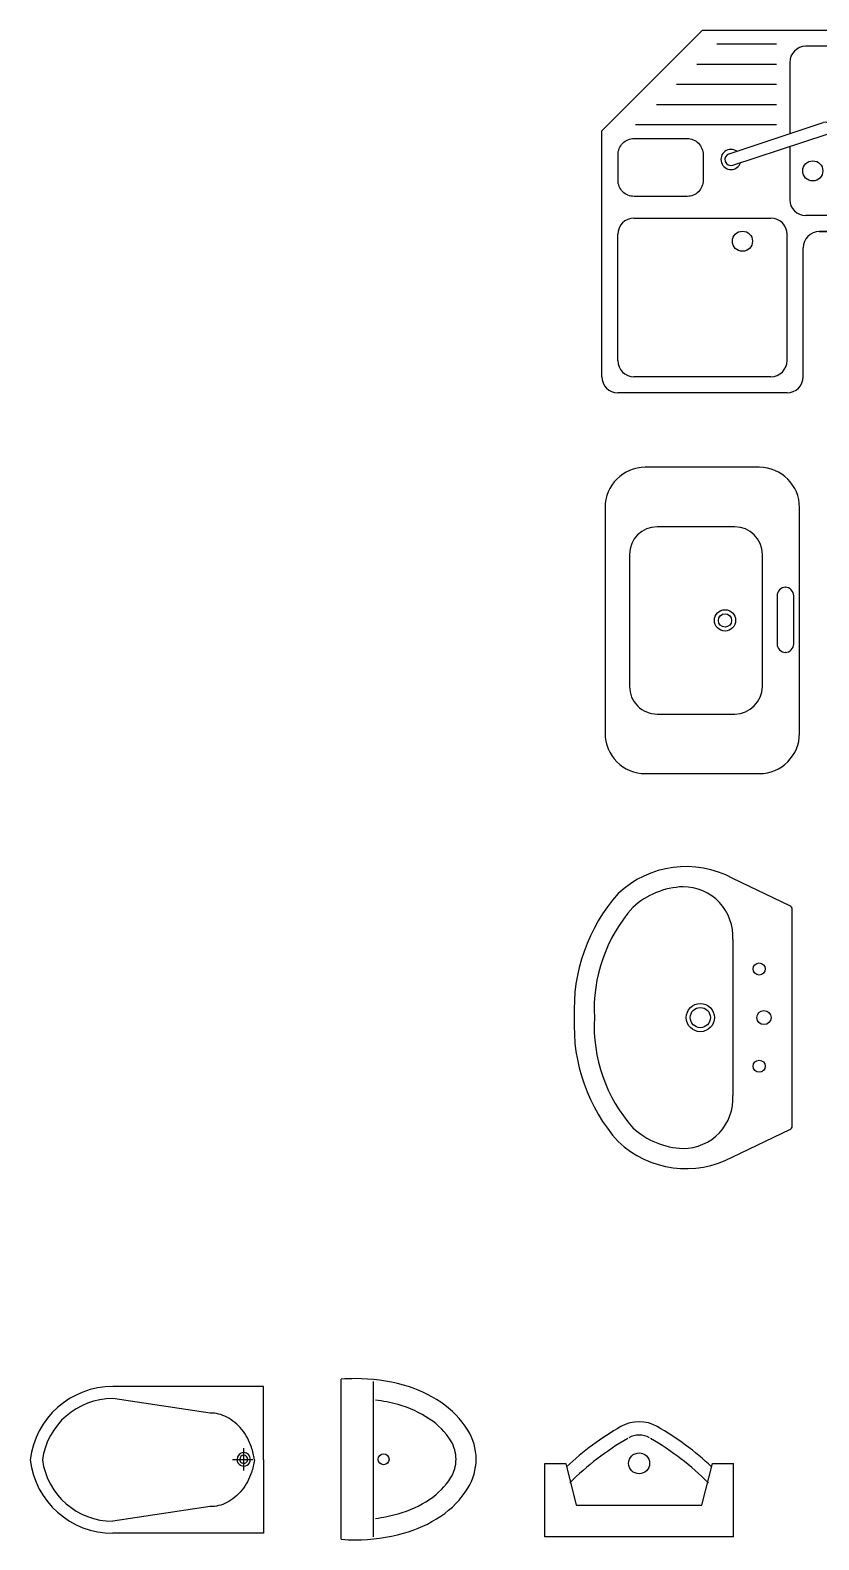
# Model space of a CAD drawing. Header units: millimetres. Extents: x -1044 to 14019, y -747 to 8847.
# Drawn here: x 6424 to 8382, y -675 to 3072 of the extents above; entities that cross this region are included whole.
import ezdxf

# ---------------------------------------------------------------- set-up
doc = ezdxf.new("R2010")
doc.units = ezdxf.units.MM
doc.layers.add('SANTEH', color=7, linetype='Continuous')

# ---------------------------------------------------------------- blocks, each defined once
blk = doc.blocks.new('s_21')
at = {"layer": 'SANTEH'}
for p, q in [((-250, -250), (0, 0)), ((0, 0), (610, 0)), ((183.4, -34.9), (35.9, -34.9)), ((570, -40), (256.5, -40)), ((650, -40), (650, -460)), ((183.4, -84.9), (-14.1, -84.9)), ((216.5, -80), (216.5, -256.9)), ((610, -420), (610, -80)), ((183.4, -134.9), (-64.1, -134.9)), ((183.4, -184.9), (-114.1, -184.9)), ((-250, -860), (-250, -250)), ((183.4, -234.9), (-165.9, -234.9)), ((66.1, -306.6), (300, -229.4)), ((75.5, -335), (309.4, -257.9)), ((216.5, -288.5), (216.5, -420)), ((-170, -466.5), (170, -466.5)), ((570, -460), (256.5, -460)), ((-210, -820), (-210, -506.5)), ((210, -820), (210, -506.5)), ((610, -500), (290, -500)), ((290, -500), (610, -500)), ((250, -860), (250, -540)), ((170, -860), (-170, -860)), ((210, -900), (-210, -900))]:
    blk.add_line(p, q, dxfattribs=at)
blk.add_lwpolyline([(-209.7, -372.5), (-209.7, -309, -0.414214), (-169.7, -269), (-38.2, -269, -0.414214), (1.8, -309), (1.8, -372.5, -0.414214), (-38.2, -412.5), (-169.7, -412.5, -0.414214)], format="xyb", close=True, dxfattribs=at)
for centre in [(273.8, -349.2), (99.2, -523.8)]:
    blk.add_circle(centre, 25, dxfattribs=at)
for centre, radius, start, end in [((610, -40), 40, 0, 90), ((256.5, -80), 40, 90, 180), ((570, -80), 40, 0, 90), ((304.7, -243.6), 15, 288.2598, 108.2598), ((70.8, -320.8), 25, 55.1297, 341.3899), ((70.8, -320.8), 15, 108.2598, 288.2598), ((256.5, -420), 40, 180, 270), ((570, -420), 40, 270, 0), ((-170, -506.5), 40, 90, 180), ((170, -506.5), 40, 0, 90), ((610, -460), 40, 270, 0), ((290, -540), 40, 90, 180), ((-170, -820), 40, 180, 270), ((170, -820), 40, 270, 0), ((-210, -860), 40, 180, 270), ((210, -860), 40, 270, 0)]:
    blk.add_arc(centre, radius, start, end, dxfattribs=at)
blk = doc.blocks.new('s_24')
at = {"layer": 'SANTEH'}
for p, q in [((0, -198.6), (0, 198.6)), ((80, -192.7), (80, 192.7))]:
    blk.add_line(p, q, dxfattribs=at)
for points in [[(335.3, 0, 0.139889), (314.8, 71.9, 0.107118), (247.4, 141.4, 0.079812), (154.7, 183.8, 0.067459), (35.3, 200, 0.019694), (0, 198.6, 0.020439)], [(285.3, 0, 0.139889), (272.3, 45.5, 0.107118), (219.7, 99.8, 0.079812), (141.3, 135.6, 0.036069), (85, 146.9, 0.022172)], [(0, -198.6, 0.019694), (35.3, -200, 0.067459), (154.7, -183.8, 0.079812), (247.4, -141.4, 0.107118), (314.8, -71.9, 0.139889), (335.3, 0, 0.139889)], [(85, -146.9, 0.036069), (141.3, -135.6, 0.079812), (219.7, -99.8, 0.107118), (272.3, -45.5, 0.139889), (285.3, 0, 0.139889)]]:
    blk.add_lwpolyline(points, format="xyb", dxfattribs=at)
blk.add_circle((105.3, 0), 13.6, dxfattribs=at)
blk = doc.blocks.new('A$C64583BDD')
for p, q in [((0, 579.5), (0, 205.3)), ((182.2, 579.5), (0, 579.5)), ((182.2, 579.5), (364.4, 579.5)), ((364.4, 579.5), (364.4, 205.3)), ((66, 446.6), (30, 205.3)), ((298.3, 446.6), (334.4, 205.3))]:
    blk.add_line(p, q)
for points in [[(182.2, 556.6, 0.046371), (150.8, 549.3, 0.088923), (106.9, 525.5, 0.104957), (76.1, 487.9, 0.120011), (66, 446.6, 0.120011)], [(182.2, 556.6, -0.046371), (213.5, 549.3, -0.088923), (257.5, 525.5, -0.104957), (288.3, 487.9, -0.120011), (298.3, 446.6, -0.120011)]]:
    blk.add_lwpolyline(points, format="xyb")
for points in [[(208.8, 530.3), (153, 530.3)], [(180.9, 502.4), (180.9, 552.8)]]:
    blk.add_lwpolyline(points)
for centre, radius, start, end in [((180.9, 530.3), 16.7, 90, 270), ((180.9, 530.3), 10, 90, 270), ((180.9, 530.3), 16.7, 270, 90), ((180.9, 530.3), 10, 270, 90), ((206.8, 205.3), 206.8, 180, 263.1637), ((206.8, 205.3), 176.8, 180, 261.9966), ((157.6, 205.3), 206.8, 276.8363, 0), ((157.6, 205.3), 176.8, 278.0034, 0)]:
    blk.add_arc(centre, radius, start, end)
blk = doc.blocks.new('Rakov4')
at = {"color": 0, "linetype": 'Continuous', "ltscale": 10}
blk.add_line((-193.5, -147.2), (193.5, -147.2), dxfattribs=at)
blk.add_lwpolyline([(268.7, 0), (-268.7, 0, 0.288738), (-277.7, -5.7), (-345.4, -147.2, 0.323163), (-307.6, -432.3, 0.195482), (0, -540.9, 0.195482), (307.6, -432.3, 0.323163), (345.4, -147.2), (277.7, -5.7, 0.288738)], format="xyb", close=True, dxfattribs=at)
for centre, radius in [((-120.7, -81.8), 15), ((0, -70), 17.5), ((120.7, -81.8), 15), ((0, -228), 35), ((0, -228), 25)]:
    blk.add_circle(centre, radius, dxfattribs=at)
for centre, radius, start, end in [((-200.9, -270.7), 123.7, 86.5587, 180), ((200.9, -270.7), 123.7, 360, 93.4413), ((-129, -263.5), 195.8, 182.0891, 222.5037), ((129, -263.5), 195.8, 317.4963, 357.9109), ((-19.8, -108.4), 383.2, 228.5881, 272.9606), ((19.8, -108.4), 383.2, 267.0394, 311.4119)]:
    blk.add_arc(centre, radius, start, end, dxfattribs=at)
blk = doc.blocks.new('RECTFREE')
for p, q in [((11.009726, -0.05625), (-11.039871, -0.05625)), ((-3.249447, -1.45402), (-3.249447, -1.41473)), ((2.271533, -0.61875), (-2.414177, -0.61875)), ((3.106803, -1.41473), (3.106803, -1.45402)), ((-2.414177, -2.25), (2.271533, -2.25)), ((-14.977572, -3.993951), (-14.977572, -15.131049)), ((6.442089, -3.691954), (-6.472233, -3.691954)), ((14.947427, -15.131049), (14.947427, -3.993951)), ((-9.160244, -6.379965), (-9.160244, -13.982534)), ((9.1301, -13.982534), (9.1301, -6.379965)), ((-6.472233, -16.670546), (6.442089, -16.670546)), ((-11.039871, -19.06875), (11.009726, -19.06875))]:
    blk.add_line(p, q)
for radius in [1.040625, 0.646875]:
    blk.add_circle((-0.015072, -7.340625), radius)
for centre, radius, start, end in [((-11.039871, -3.993951), 3.937701, 90, 180), ((-2.414177, -1.45402), 0.83527, 90, 180), ((-2.414177, -1.41473), 0.83527, 180, 270), ((2.271533, -1.45402), 0.83527, 0, 90), ((2.271533, -1.41473), 0.83527, 270, 0), ((11.009726, -3.993951), 3.937701, 0, 90), ((-6.472233, -6.379965), 2.688011, 90, 180), ((6.442089, -6.379965), 2.688011, 0, 90), ((-6.472233, -13.982534), 2.688011, 180, 270), ((6.442089, -13.982534), 2.688011, 270, 0), ((-11.039871, -15.131049), 3.937701, 180, 270), ((11.009726, -15.131049), 3.937701, 270, 0)]:
    blk.add_arc(centre, radius, start, end)
blk = doc.blocks.new('PISUARS3')
for p, q in [((-234, 0), (234, 0)), ((-234, 0), (-234, -182)), ((234, 0), (234, -182)), ((-156, -78), (-182, -182)), ((156, -78), (-156, -78)), ((182, -182), (156, -78)), ((-182, -182), (-234, -182)), ((234, -182), (182, -182))]:
    blk.add_line(p, q)
blk.add_circle((0, -182), 26)
for centre, radius, start, end in [((310.271, 348.7744), 682.2379, 224.9704, 240.2549), ((-310.271, 348.7744), 682.2379, 299.745, 315.0295), ((310.271, 348.7744), 716.3629, 226.8228, 240.2549), ((-310.271, 348.7744), 716.3629, 299.7451, 313.1771), ((0, -200.109), 52, 240.255, 299.745), ((0, -194.1914), 91, 240.2552, 299.7448)]:
    blk.add_arc(centre, radius, start, end)

msp = doc.modelspace()

# ---------------------------------------------------------------- block references
for name, p in [('s_21', (8093.5, 3071.6)), ('s_24', (7196.4, -474.9))]:
    msp.add_blockref(name, p)
at = {"xscale": 25.39999999999964, "yscale": 25.39999999999964, "zscale": 25.39999999999964, "rotation": 270}
msp.add_blockref('RECTFREE', (8335.9, 1606.4), dxfattribs=at)
for name, p, rotation in [('Rakov4', (8316.2, 621.1), 270), ('A$C64583BDD', (6424.4, -294.3), 270), ('PISUARS3', (7936.2, -667.1), 180)]:
    msp.add_blockref(name, p, dxfattribs=dict(rotation=rotation))

doc.saveas('drawing.dxf')
